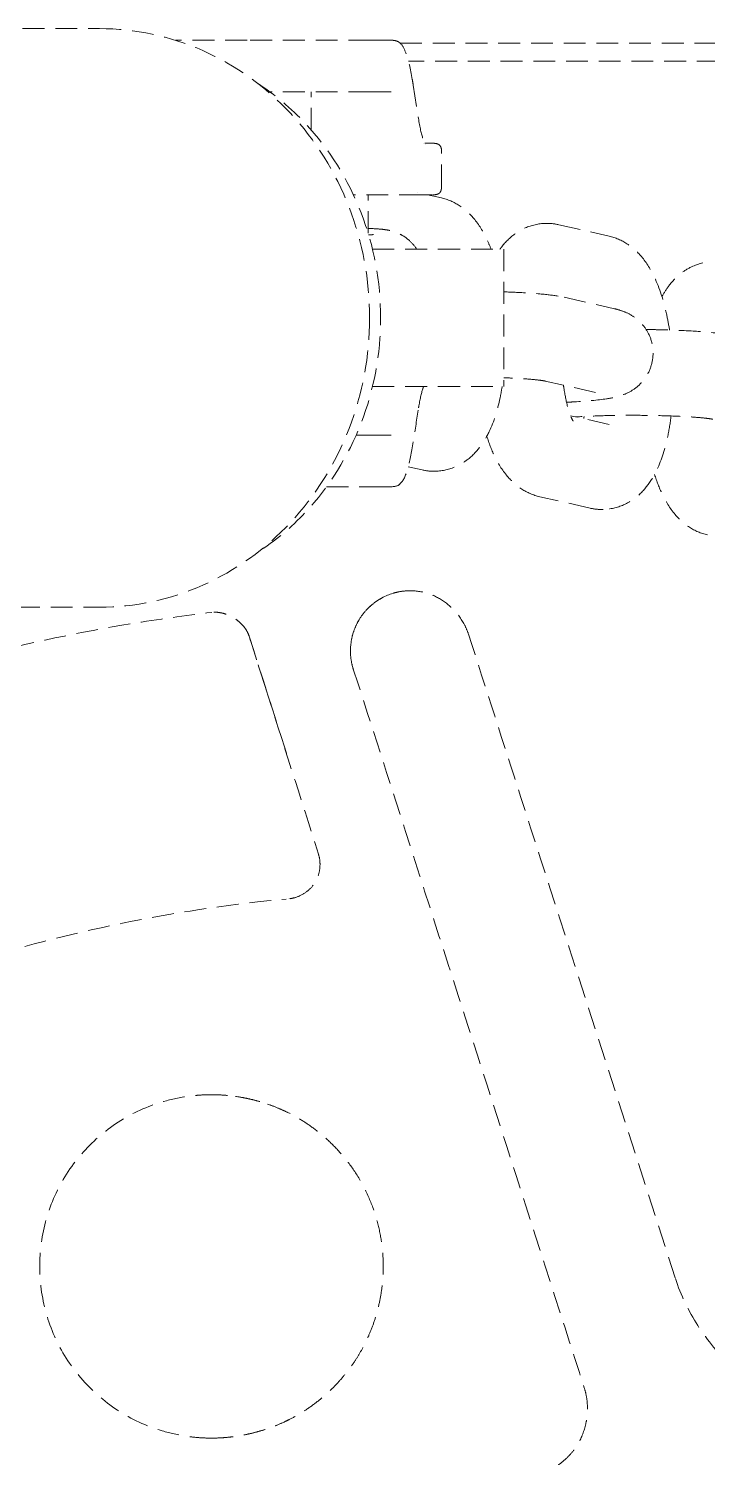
# Model space of a CAD drawing. Header units: millimetres. Extents: x -4151 to 3726, y -2931 to 1353.
# Drawn here: x 633.8 to 673.3, y 21.8 to 105 of the extents above; entities that cross this region are included whole.
import ezdxf

# ---------------------------------------------------------------- set-up
doc = ezdxf.new("R2010")
doc.units = ezdxf.units.MM
doc.linetypes.add('HIDDEN', pattern=[1.905, 1.27, -0.635])
doc.layers.add('DIKOM_ОБЪЕКТ', color=7, linetype='Continuous')

msp = doc.modelspace()

# ---------------------------------------------------------------- linework, layer by layer
at = {"layer": 'DIKOM_ОБЪЕКТ', "color": 7, "linetype": 'HIDDEN', "lineweight": 15, "extrusion": (1, -3.44509e-16, -2.22045e-16)}
for p, q in [((292.428, 105.045), (637.9, 105.045)), ((656.168, 101.755), (656.455, 99.915)), ((650.216, 99.155), (650.216, 101.365)), ((657.818, 95.865), (657.818, 97.865)), ((653.54, 93.136), (653.54, 95.365)), ((656.419, 95.498), (656.418, 95.498)), ((657.806, 95.182), (657.002, 95.365)), ((664.643, 93.624), (667.573, 92.956)), ((661.435, 92.195), (661.435, 84.195)), ((664.96, 89.394), (667.89, 88.727)), ((666.779, 83.852), (663.849, 84.519)), ((667.573, 81.99), (665.331, 82.501)), ((655.873, 79.528), (656.695, 79.341)), ((666.462, 77.115), (663.532, 77.783)), ((326.446, 71.345), (637.9, 71.345))]:
    msp.add_line(p, q, dxfattribs=at)
at = {"layer": 'DIKOM_ОБЪЕКТ', "color": 7, "linetype": 'HIDDEN', "lineweight": 15}
for points, knots in [([(637.9, 105.045), (639.96, 105.045), (642.015, 104.608), (645.822, 102.918), (647.564, 101.671), (650.478, 98.549), (651.642, 96.683), (653.219, 92.604), (653.628, 90.403), (653.628, 88.195)], [1.570796, 1.570796, 1.570796, 1.570796, 1.963495, 1.963495, 2.356194, 2.356194, 2.748894, 2.748894, 3.141593, 3.141593, 3.141593, 3.141593]), ([(653.664, 104.365), (653.571, 104.365), (653.31, 104.365), (652.49, 104.365), (651.933, 104.365), (650.605, 104.365), (649.835, 104.365), (648.201, 104.365), (647.337, 104.365), (646.492, 104.365)], [0, 0, 0, 0, 0.25, 0.25, 0.5, 0.5, 0.75, 0.75, 1, 1, 1, 1]), ([(654.889, 104.365), (654.946, 104.365), (654.997, 104.362), (655.086, 104.351), (655.124, 104.343), (655.209, 104.32), (655.248, 104.303), (655.354, 104.247), (655.404, 104.203), (655.578, 104.013), (655.667, 103.825), (655.887, 103.212), (656.005, 102.71), (656.132, 101.979), (656.15, 101.869), (656.168, 101.755)], [0, 0, 0, 0, 0.216012, 0.216012, 0.453445, 0.453445, 0.828529, 0.828529, 1.623102, 1.623102, 3.892686, 3.892686, 7.307719, 7.307719, 7.891842, 7.891842, 7.891842, 7.891842]), ([(647.1, 101.862), (648.114, 101.2), (649.055, 100.41), (651.279, 98.027), (652.384, 96.255), (653.882, 92.382), (654.27, 90.291), (654.27, 86.099), (653.882, 84.009), (652.384, 80.136), (651.279, 78.364), (649.055, 75.981), (648.114, 75.19), (647.1, 74.529)], [3.688341, 3.688341, 3.688341, 3.688341, 3.926991, 3.926991, 4.31969, 4.31969, 4.712389, 4.712389, 5.105088, 5.105088, 5.497787, 5.497787, 5.736437, 5.736437, 5.736437, 5.736437]), ([(653.664, 101.365), (653.618, 101.365), (653.53, 101.365), (653.272, 101.365), (653.105, 101.365), (652.695, 101.365), (652.455, 101.365), (651.905, 101.365), (651.6, 101.365), (650.937, 101.365), (650.58, 101.365), (649.821, 101.365), (649.426, 101.365), (648.626, 101.365), (648.225, 101.365), (647.816, 101.365)], [0, 0, 0, 0, 0.125, 0.125, 0.25, 0.25, 0.375, 0.375, 0.5, 0.5, 0.625, 0.625, 0.75, 0.75, 0.8700608, 0.8700608, 0.8700608, 0.8700608]), ([(656.455, 99.915), (656.538, 99.387), (656.629, 98.966), (656.759, 98.553), (656.802, 98.45), (656.861, 98.34), (656.884, 98.315), (656.886, 98.313), (656.886, 98.313), (656.886, 98.313)], [0, 0, 0, 0, 2.828036, 2.828036, 4.217607, 4.217607, 5.225061, 5.225061, 5.261189, 5.261189, 5.261189, 5.261189]), ([(657.318, 98.365), (657.348, 98.365), (657.379, 98.364), (657.455, 98.358), (657.5, 98.352), (657.575, 98.332), (657.606, 98.32), (657.668, 98.287), (657.699, 98.262), (657.752, 98.198), (657.772, 98.157), (657.812, 98.035), (657.818, 97.949), (657.818, 97.865)], [0, 0, 0, 0, 0.0926106, 0.0926106, 0.2282922, 0.2282922, 0.3252619, 0.3252619, 0.4406372, 0.4406372, 0.5729576, 0.5729576, 0.824924, 0.824924, 0.824924, 0.824924]), ([(657.818, 95.865), (657.818, 95.785), (657.812, 95.703), (657.776, 95.583), (657.756, 95.54), (657.704, 95.472), (657.672, 95.446), (657.609, 95.411), (657.578, 95.4), (657.504, 95.379), (657.46, 95.372), (657.383, 95.366), (657.35, 95.365), (657.318, 95.365)], [0, 0, 0, 0, 0.2403786, 0.2403786, 0.3773697, 0.3773697, 0.4968465, 0.4968465, 0.5932421, 0.5932421, 0.7270555, 0.7270555, 0.8249871, 0.8249871, 0.8249871, 0.8249871]), ([(657.806, 95.182), (658.181, 95.097), (658.538, 94.94), (659.174, 94.53), (659.454, 94.271), (659.998, 93.628), (660.241, 93.225), (660.537, 92.6), (660.621, 92.401), (660.699, 92.195)], [0, 0, 0, 0, 1.328215, 1.328215, 2.726527, 2.726527, 4.538392, 4.538392, 5.335344, 5.335344, 5.335344, 5.335344]), ([(653.54, 93.407), (653.872, 93.393), (654.125, 93.38), (654.466, 93.344), (654.563, 93.333), (654.75, 93.298), (654.804, 93.286), (654.957, 93.247), (655.066, 93.214), (655.283, 93.129), (655.393, 93.078), (655.657, 92.929), (655.81, 92.82), (656.111, 92.55), (656.257, 92.38), (656.377, 92.195)], [17.345281, 17.345281, 17.345281, 17.345281, 19.130742, 19.130742, 19.820607, 19.820607, 20.061205, 20.061205, 20.445748, 20.445748, 20.819356, 20.819356, 21.381451, 21.381451, 22.042679, 22.042679, 22.042679, 22.042679]), ([(661.217, 92.195), (661.24, 92.227), (661.263, 92.259), (661.493, 92.563), (661.737, 92.818), (662.225, 93.19), (662.45, 93.325), (663.055, 93.594), (663.464, 93.69), (663.872, 93.701)], [18.276027, 18.276027, 18.276027, 18.276027, 18.427035, 18.427035, 19.726771, 19.726771, 20.646635, 20.646635, 22.040612, 22.040612, 22.040612, 22.040612]), ([(653.572, 93.029), (653.629, 93.032), (653.679, 93.035), (653.789, 93.042), (653.839, 93.046), (653.856, 93.048), (653.857, 93.048), (653.857, 93.048)], [17.291609, 17.291609, 17.291609, 17.291609, 17.720776, 17.720776, 18.409153, 18.409153, 18.534733, 18.534733, 18.534733, 18.534733]), ([(667.573, 92.956), (667.948, 92.871), (668.305, 92.714), (668.941, 92.304), (669.221, 92.045), (669.765, 91.402), (670.008, 90.999), (670.514, 89.933), (670.742, 89.215), (670.983, 88.13), (671.042, 87.814), (671.092, 87.49)], [0, 0, 0, 0, 1.328215, 1.328215, 2.726527, 2.726527, 4.538392, 4.538392, 7.177344, 7.177344, 8.20012, 8.20012, 8.20012, 8.20012]), ([(657.633, 92.195), (658.457, 92.195), (659.162, 92.195), (660.305, 92.195), (660.738, 92.195), (661.297, 92.195), (661.435, 92.195), (661.435, 92.195)], [4.3755852, 4.3755852, 4.3755852, 4.3755852, 4.6140352, 4.6140352, 4.8524852, 4.8524852, 5.0793757, 5.0793757, 5.0793757, 5.0793757]), ([(670.651, 89.434), (670.769, 89.654), (670.903, 89.865), (671.26, 90.337), (671.504, 90.593), (671.992, 90.964), (672.217, 91.1), (672.822, 91.368), (673.231, 91.464), (673.639, 91.475)], [17.468392, 17.468392, 17.468392, 17.468392, 18.427035, 18.427035, 19.726771, 19.726771, 20.646635, 20.646635, 22.040612, 22.040612, 22.040612, 22.040612]), ([(661.435, 89.712), (661.804, 89.7), (662.159, 89.685), (663.039, 89.636), (663.532, 89.598), (664.325, 89.511), (664.639, 89.467), (664.96, 89.394)], [13.700557, 13.700557, 13.700557, 13.700557, 14.889528, 14.889528, 16.856314, 16.856314, 18.58813, 18.58813, 18.58813, 18.58813]), ([(667.89, 88.727), (668.025, 88.696), (668.164, 88.659), (668.488, 88.547), (668.683, 88.464), (669.063, 88.235), (669.247, 88.092), (669.573, 87.758), (669.717, 87.562), (669.959, 87.113), (670.051, 86.848), (670.122, 86.437), (670.134, 86.293), (670.134, 86.149)], [0, 0, 0, 0, 0.727196, 0.727196, 1.526305, 1.526305, 2.260057, 2.260057, 2.996405, 2.996405, 3.828054, 3.828054, 4.266391, 4.266391, 4.266391, 4.266391]), ([(653.628, 88.195), (653.628, 85.988), (653.219, 83.787), (651.642, 79.708), (650.478, 77.842), (647.564, 74.72), (645.822, 73.473), (642.015, 71.783), (639.96, 71.345), (637.9, 71.345)], [0, 0, 0, 0, 0.392699, 0.392699, 0.785398, 0.785398, 1.178097, 1.178097, 1.570796, 1.570796, 1.570796, 1.570796]), ([(669.733, 87.518), (669.994, 87.516), (670.254, 87.511), (671.125, 87.492), (671.723, 87.47), (672.806, 87.411), (673.299, 87.373), (674.092, 87.286), (674.406, 87.242), (674.727, 87.169)], [12.182922, 12.182922, 12.182922, 12.182922, 12.969548, 12.969548, 14.889528, 14.889528, 16.856314, 16.856314, 18.58813, 18.58813, 18.58813, 18.58813]), ([(670.134, 86.149), (670.134, 85.871), (670.087, 85.59), (669.908, 85.066), (669.773, 84.816), (669.442, 84.385), (669.241, 84.197), (668.843, 83.919), (668.644, 83.819), (668.313, 83.685), (668.173, 83.642), (667.83, 83.552), (667.635, 83.516), (666.911, 83.404), (666.284, 83.348), (665.396, 83.297), (665.248, 83.289), (665.096, 83.282)], [0, 0, 0, 0, 0.844852, 0.844852, 1.69091, 1.69091, 2.532499, 2.532499, 3.307527, 3.307527, 3.996051, 3.996051, 5.099267, 5.099267, 7.81219, 7.81219, 8.335019, 8.335019, 8.335019, 8.335019]), ([(656.77, 84.195), (656.759, 84.167), (656.748, 84.136), (656.658, 83.87), (656.574, 83.515), (656.483, 82.987), (656.469, 82.903), (656.455, 82.816)], [2.919152, 2.919152, 2.919152, 2.919152, 3.28753, 3.28753, 5.869366, 5.869366, 6.335634, 6.335634, 6.335634, 6.335634]), ([(661.345, 84.195), (661.309, 83.97), (661.269, 83.75), (661.075, 82.821), (660.873, 82.166), (660.442, 81.259), (660.265, 80.956), (659.845, 80.402), (659.601, 80.147), (659.114, 79.775), (658.889, 79.64), (658.284, 79.371), (657.874, 79.275), (657.467, 79.264)], [13.846862, 13.846862, 13.846862, 13.846862, 14.589393, 14.589393, 17.07685, 17.07685, 18.427035, 18.427035, 19.726771, 19.726771, 20.646635, 20.646635, 22.040612, 22.040612, 22.040612, 22.040612]), ([(663.849, 84.519), (663.846, 84.52), (663.813, 84.527), (663.695, 84.546), (663.597, 84.56), (663.309, 84.594), (663.091, 84.614), (662.531, 84.657), (662.164, 84.679), (661.659, 84.701), (661.548, 84.705), (661.435, 84.709)], [0, 0, 0, 0, 0.589974, 0.589974, 1.334435, 1.334435, 2.421096, 2.421096, 3.798004, 3.798004, 4.175238, 4.175238, 4.175238, 4.175238]), ([(664.916, 84.276), (664.924, 84.22), (664.932, 84.165), (664.998, 83.717), (665.074, 83.348), (665.232, 82.762), (665.316, 82.526), (665.41, 82.314), (665.434, 82.266), (665.47, 82.199), (665.482, 82.182), (665.482, 82.182)], [9.382953, 9.382953, 9.382953, 9.382953, 9.56279, 9.56279, 10.856565, 10.856565, 12.038647, 12.038647, 12.511482, 12.511482, 13.004599, 13.004599, 13.004599, 13.004599]), ([(673.616, 82.294), (673.613, 82.294), (673.58, 82.302), (673.462, 82.321), (673.364, 82.335), (673.076, 82.368), (672.858, 82.389), (672.298, 82.432), (671.931, 82.453), (671.087, 82.49), (670.593, 82.504), (669.554, 82.522), (668.995, 82.525), (667.901, 82.516), (667.352, 82.505), (666.415, 82.473), (666.004, 82.453), (665.645, 82.43)], [0, 0, 0, 0, 0.589974, 0.589974, 1.334435, 1.334435, 2.421096, 2.421096, 3.798004, 3.798004, 5.354496, 5.354496, 6.991236, 6.991236, 8.65319, 8.65319, 10.086542, 10.086542, 10.086542, 10.086542]), ([(671.183, 82.484), (671.134, 82.078), (671.07, 81.684), (670.842, 80.596), (670.64, 79.94), (670.209, 79.034), (670.032, 78.731), (669.612, 78.177), (669.368, 77.921), (668.881, 77.55), (668.656, 77.414), (668.051, 77.146), (667.641, 77.05), (667.234, 77.039)], [13.290819, 13.290819, 13.290819, 13.290819, 14.589393, 14.589393, 17.07685, 17.07685, 18.427035, 18.427035, 19.726771, 19.726771, 20.646635, 20.646635, 22.040612, 22.040612, 22.040612, 22.040612]), ([(652.841, 81.365), (652.861, 81.365), (652.881, 81.365), (653.105, 81.365), (653.272, 81.365), (653.53, 81.365), (653.618, 81.365), (653.664, 81.365)], [0.7380724, 0.7380724, 0.7380724, 0.7380724, 0.75, 0.75, 0.875, 0.875, 1, 1, 1, 1]), ([(656.168, 80.975), (656.069, 80.343), (655.96, 79.818), (655.719, 79.001), (655.609, 78.714), (655.312, 78.45), (655.235, 78.365), (654.889, 78.365)], [0, 0, 0, 0, 3.243068, 3.243068, 6.556483, 6.556483, 7.863392, 7.863392, 7.863392, 7.863392]), ([(663.532, 77.783), (663.157, 77.869), (662.8, 78.025), (662.165, 78.435), (661.884, 78.694), (661.34, 79.337), (661.097, 79.74), (660.725, 80.526), (660.58, 80.904), (660.455, 81.305)], [0, 0, 0, 0, 1.328215, 1.328215, 2.726527, 2.726527, 4.538392, 4.538392, 6.006407, 6.006407, 6.006407, 6.006407]), ([(673.299, 75.557), (672.924, 75.643), (672.567, 75.8), (671.932, 76.21), (671.651, 76.469), (671.107, 77.112), (670.864, 77.515), (670.492, 78.3), (670.347, 78.678), (670.222, 79.079)], [0, 0, 0, 0, 1.328215, 1.328215, 2.726527, 2.726527, 4.538392, 4.538392, 6.006407, 6.006407, 6.006407, 6.006407]), ([(651.119, 78.365), (651.169, 78.365), (651.219, 78.365), (651.933, 78.365), (652.49, 78.365), (653.31, 78.365), (653.571, 78.365), (653.664, 78.365)], [0.4813822, 0.4813822, 0.4813822, 0.4813822, 0.5, 0.5, 0.75, 0.75, 1, 1, 1, 1]), ([(655.442, 72.262), (655.289, 72.237), (655.139, 72.202), (654.544, 72.02), (654.134, 71.795), (653.602, 71.355), (653.437, 71.19), (653.144, 70.829), (653.016, 70.632), (652.698, 70.017), (652.566, 69.57), (652.505, 68.877), (652.508, 68.642), (652.561, 68.182), (652.611, 67.953), (652.681, 67.735)], [0.4585533, 0.4585533, 0.4585533, 0.4585533, 0.5, 0.5, 0.625, 0.625, 0.6875, 0.6875, 0.75, 0.75, 0.875, 0.875, 0.9375, 0.9375, 1, 1, 1, 1]), ([(656.289, 72.291), (656.208, 72.299), (655.941, 72.313), (655.491, 72.284), (654.952, 72.161), (654.442, 71.952), (653.97, 71.667), (653.541, 71.308), (653.175, 70.886), (652.888, 70.416), (652.676, 69.908), (652.543, 69.368), (652.496, 68.813), (652.539, 68.269), (652.622, 67.914), (652.68, 67.735)], [0.378101, 0.378101, 0.378101, 0.378101, 0.4, 0.45, 0.5, 0.55, 0.6, 0.65, 0.7, 0.75, 0.8, 0.85, 0.9, 0.95, 1, 1, 1, 1]), ([(655.442, 72.262), (655.805, 72.32), (656.183, 72.319), (656.906, 72.2), (657.26, 72.079), (657.903, 71.741), (658.2, 71.519), (658.733, 70.988), (658.971, 70.669), (659.244, 70.148), (659.322, 69.964), (659.383, 69.775)], [0, 0, 0, 0, 1.104049, 1.104049, 2.197529, 2.197529, 3.285544, 3.285544, 4.454299, 4.454299, 5.048798, 5.048798, 5.048798, 5.048798]), ([(606.269, 58.733), (608.826, 60.177), (611.453, 61.504), (616.802, 63.911), (619.529, 64.995), (625.114, 66.94), (627.979, 67.798), (633.806, 69.276), (636.775, 69.895), (641.319, 70.64), (642.882, 70.86), (644.449, 71.045)], [0, 0, 0, 0, 8.814118, 8.814118, 17.603297, 17.603297, 26.559473, 26.559473, 35.640243, 35.640243, 40.373994, 40.373994, 40.373994, 40.373994]), ([(646.61, 69.665), (646.583, 69.749), (646.515, 69.909), (646.373, 70.135), (646.191, 70.349), (645.979, 70.541), (645.75, 70.706), (645.503, 70.843), (645.245, 70.95), (644.98, 71.024), (644.748, 71.055), (644.606, 71.056), (644.551, 71.054)], [0, 0, 0, 0, 0.1, 0.2, 0.3, 0.4, 0.5, 0.6, 0.7, 0.8, 0.9, 0.9618437, 0.9618437, 0.9618437, 0.9618437]), ([(659.383, 69.775), (660.403, 66.602), (661.422, 63.428), (665.442, 50.922), (668.43, 41.586), (671.436, 32.255)], [0, 0, 0, 0, 10.000001, 10.000001, 39.408908, 39.408908, 39.408908, 39.408908]), ([(650.651, 56.965), (650.707, 56.788), (650.736, 56.599), (650.744, 56.202), (650.715, 55.989), (650.593, 55.567), (650.491, 55.355), (650.23, 55.005), (650.076, 54.858), (649.73, 54.613), (649.533, 54.514), (649.195, 54.407), (649.058, 54.378), (648.92, 54.365)], [0, 0, 0, 0, 0.559853, 0.559853, 1.19124, 1.19124, 1.876673, 1.876673, 2.500047, 2.500047, 3.147405, 3.147405, 3.562863, 3.562863, 3.562863, 3.562863]), ([(606.28, 38.376), (608.598, 40.118), (613.486, 43.383), (621.78, 47.615), (630.628, 50.915), (639.768, 53.213), (645.783, 54.074), (648.772, 54.352)], [0, 0, 0, 0, 0.2, 0.4, 0.6, 0.8, 0.996755, 0.996755, 0.996755, 0.996755]), ([(648.975, 54.371), (649.071, 54.383), (649.172, 54.403), (649.272, 54.432), (649.281, 54.435)], [0.01592779, 0.01592779, 0.01592779, 0.01592779, 0.1, 0.10787598, 0.10787598, 0.10787598, 0.10787598]), ([(644.419, 22.955), (644.174, 22.955), (643.928, 22.965), (643.44, 23.001), (643.197, 23.029), (642.482, 23.136), (642.012, 23.24), (640.636, 23.65), (639.748, 24.059), (638.156, 25.101), (637.432, 25.738), (636.191, 27.185), (635.666, 28.012), (634.894, 29.758), (634.632, 30.691), (634.378, 32.58), (634.389, 33.557), (634.686, 35.441), (634.967, 36.368), (635.779, 38.093), (636.322, 38.906), (637.592, 40.325), (638.331, 40.948), (639.956, 41.963), (640.866, 42.355), (642.286, 42.737), (642.781, 42.832), (643.445, 42.909), (643.611, 42.924), (643.991, 42.948), (644.418, 42.955), (644.419, 42.955)], [0, 0, 0, 0, 0.736164, 0.736164, 1.468242, 1.468242, 2.905167, 2.905167, 5.776872, 5.776872, 8.614546, 8.614546, 11.493287, 11.493287, 14.341937, 14.341937, 17.213093, 17.213093, 20.062133, 20.062133, 22.934323, 22.934323, 25.775603, 25.775603, 28.683768, 28.683768, 30.18769, 30.18769, 30.687843, 30.687843, 31.329874, 31.329874, 31.329874, 31.329874]), ([(644.419, 22.955), (644.558, 22.955), (644.846, 22.962), (645.292, 22.991), (645.767, 23.044), (646.267, 23.126), (646.793, 23.239), (647.349, 23.39), (647.943, 23.59), (648.58, 23.851), (649.256, 24.188), (649.95, 24.608), (650.634, 25.104), (651.276, 25.659), (651.849, 26.244), (652.333, 26.824), (652.74, 27.387), (653.099, 27.962), (653.43, 28.587), (653.737, 29.285), (654.001, 30.048), (654.207, 30.849), (654.352, 31.685), (654.429, 32.581), (654.42, 33.564), (654.297, 34.658), (654.018, 35.86), (653.553, 37.119), (652.896, 38.329), (652.123, 39.373), (651.317, 40.225), (650.515, 40.906), (649.734, 41.446), (648.983, 41.87), (648.272, 42.197), (647.608, 42.442), (646.995, 42.623), (646.435, 42.754), (645.922, 42.844), (645.436, 42.907), (644.938, 42.946), (644.598, 42.955), (644.419, 42.955)], [0, 0, 0, 0, 0.0132555, 0.0274312, 0.042665, 0.0588315, 0.0759188, 0.0941455, 0.1139308, 0.1357463, 0.1598735, 0.1858987, 0.2130117, 0.2404824, 0.2670549, 0.2910794, 0.3126402, 0.3334215, 0.3555416, 0.3800748, 0.4060531, 0.4324647, 0.4592125, 0.4871418, 0.5180518, 0.5529108, 0.5920784, 0.6358015, 0.6808483, 0.7225686, 0.7596278, 0.7928162, 0.8228876, 0.8501849, 0.8749522, 0.8974058, 0.9177001, 0.9360289, 0.952422, 0.9675145, 0.9829304, 1, 1, 1, 1]), ([(648.85, 41.925), (648.702, 41.998), (648.14, 42.257), (647.12, 42.615), (645.786, 42.89), (644.885, 42.955), (644.42, 42.955)], [0.8878984, 0.8878984, 0.8878984, 0.8878984, 0.9, 0.9333333, 0.9666667, 1, 1, 1, 1]), ([(671.436, 32.255), (671.747, 31.29), (672.193, 30.36), (673.298, 28.633), (673.971, 27.824), (675.506, 26.397), (676.387, 25.772), (678.242, 24.816), (679.226, 24.463), (681.111, 24.041), (682.021, 23.939), (682.925, 23.939)], [0, 0, 0, 0, 3.043049, 3.043049, 6.151882, 6.151882, 9.33154, 9.33154, 12.416176, 12.416176, 15.12994, 15.12994, 15.12994, 15.12994]), ([(666.13, 25.885), (666.187, 25.709), (666.271, 25.354), (666.325, 24.795), (666.3, 24.206), (666.155, 23.425), (665.84, 22.679), (665.365, 22.046), (664.944, 21.632), (664.474, 21.285), (663.969, 21.009), (663.455, 20.813), (663.109, 20.733), (662.93, 20.705)], [0, 0, 0, 0, 0.083333, 0.166667, 0.25, 0.333333, 0.5, 0.583333, 0.666667, 0.75, 0.833333, 0.916667, 1, 1, 1, 1]), ([(644.42, 22.955), (644.908, 22.955), (645.873, 23.028), (647.31, 23.348), (648.314, 23.729), (648.84, 23.983), (648.936, 24.031)], [0, 0, 0, 0, 0.0666667, 0.1333333, 0.2, 0.2150388, 0.2150388, 0.2150388, 0.2150388])]:
    msp.add_open_spline(points, degree=3, knots=knots, dxfattribs=at)
for points, degree in [([(642.516, 104.365), (642.452, 104.365), (642.388, 104.365), (642.324, 104.365)], 3), ([(646.492, 104.365), (645.166, 104.365), (643.841, 104.365), (642.516, 104.365)], 3), ([(654.889, 104.365), (654.481, 104.365), (654.073, 104.365), (653.664, 104.365)], 3), ([(655.408, 104.195), (718.821, 104.195)], 1), ([(717.773, 103.147), (655.888, 103.147)], 1), ([(654.889, 101.365), (653.664, 101.365)], 1), ([(656.768, 98.365), (656.768, 98.365), (656.768, 98.365), (656.768, 98.365)], 3), ([(657.279, 98.365), (657.135, 98.365), (656.992, 98.365), (656.849, 98.365)], 3), ([(657.318, 98.365), (657.318, 98.365), (657.305, 98.365), (657.279, 98.365)], 3), ([(656.622, 95.365), (652.686, 95.365)], 1), ([(657.279, 95.365), (656.622, 95.365)], 1), ([(663.872, 93.701), (664.131, 93.708), (664.392, 93.681), (664.643, 93.624)], 3), ([(653.795, 92.195), (655.075, 92.195), (656.354, 92.195), (657.633, 92.195)], 3), ([(653.795, 84.195), (657.633, 84.195)], 1), ([(656.455, 82.816), (656.36, 82.202), (656.264, 81.589), (656.168, 80.975)], 3), ([(666.096, 82.327), (666.105, 82.369), (666.113, 82.413), (666.122, 82.457)], 3), ([(653.664, 81.365), (654.889, 81.365)], 1), ([(657.467, 79.264), (657.208, 79.257), (656.946, 79.284), (656.695, 79.341)], 3), ([(653.664, 78.365), (654.073, 78.365), (654.481, 78.365), (654.889, 78.365)], 3), ([(667.234, 77.039), (666.975, 77.032), (666.713, 77.058), (666.462, 77.115)], 3), ([(648.78, 62.844), (648.057, 65.118), (647.333, 67.392), (646.61, 69.665)], 3), ([(646.61, 69.665), (646.61, 69.665), (646.61, 69.665), (646.61, 69.665)], 3), ([(647.527, 66.782), (647.221, 67.743), (646.915, 68.704), (646.61, 69.665)], 3), ([(652.68, 67.735), (654.15, 63.167), (657.101, 53.975), (661.585, 40.025), (664.61, 30.617), (666.13, 25.885)], 3), ([(652.68, 67.735), (652.68, 67.735), (652.681, 67.735), (652.681, 67.735)], 3), ([(647.527, 66.782), (648.568, 63.51), (649.609, 60.238), (650.651, 56.965)], 3), ([(648.92, 54.365), (648.92, 54.365), (648.92, 54.365), (648.92, 54.365)], 3), ([(645.638, 42.88), (645.638, 42.88)], 1), ([(645.638, 23.031), (645.638, 23.031)], 1)]:
    msp.add_open_spline(points, degree=degree, dxfattribs=at)
for points, weights in [([(657.633, 84.195), (660.017, 84.195), (661.435, 84.195), (661.435, 84.195)], [1, 0.893694507237, 0.827613975223, 0.801758403959]), ([(644.449, 71.045), (644.449, 71.045), (644.449, 71.045), (644.449, 71.045)], [1.17131551525, 1.17138401028, 1.17145252584, 1.17152106194])]:
    msp.add_rational_spline(points, weights, degree=3, dxfattribs=at)

doc.saveas('drawing.dxf')
